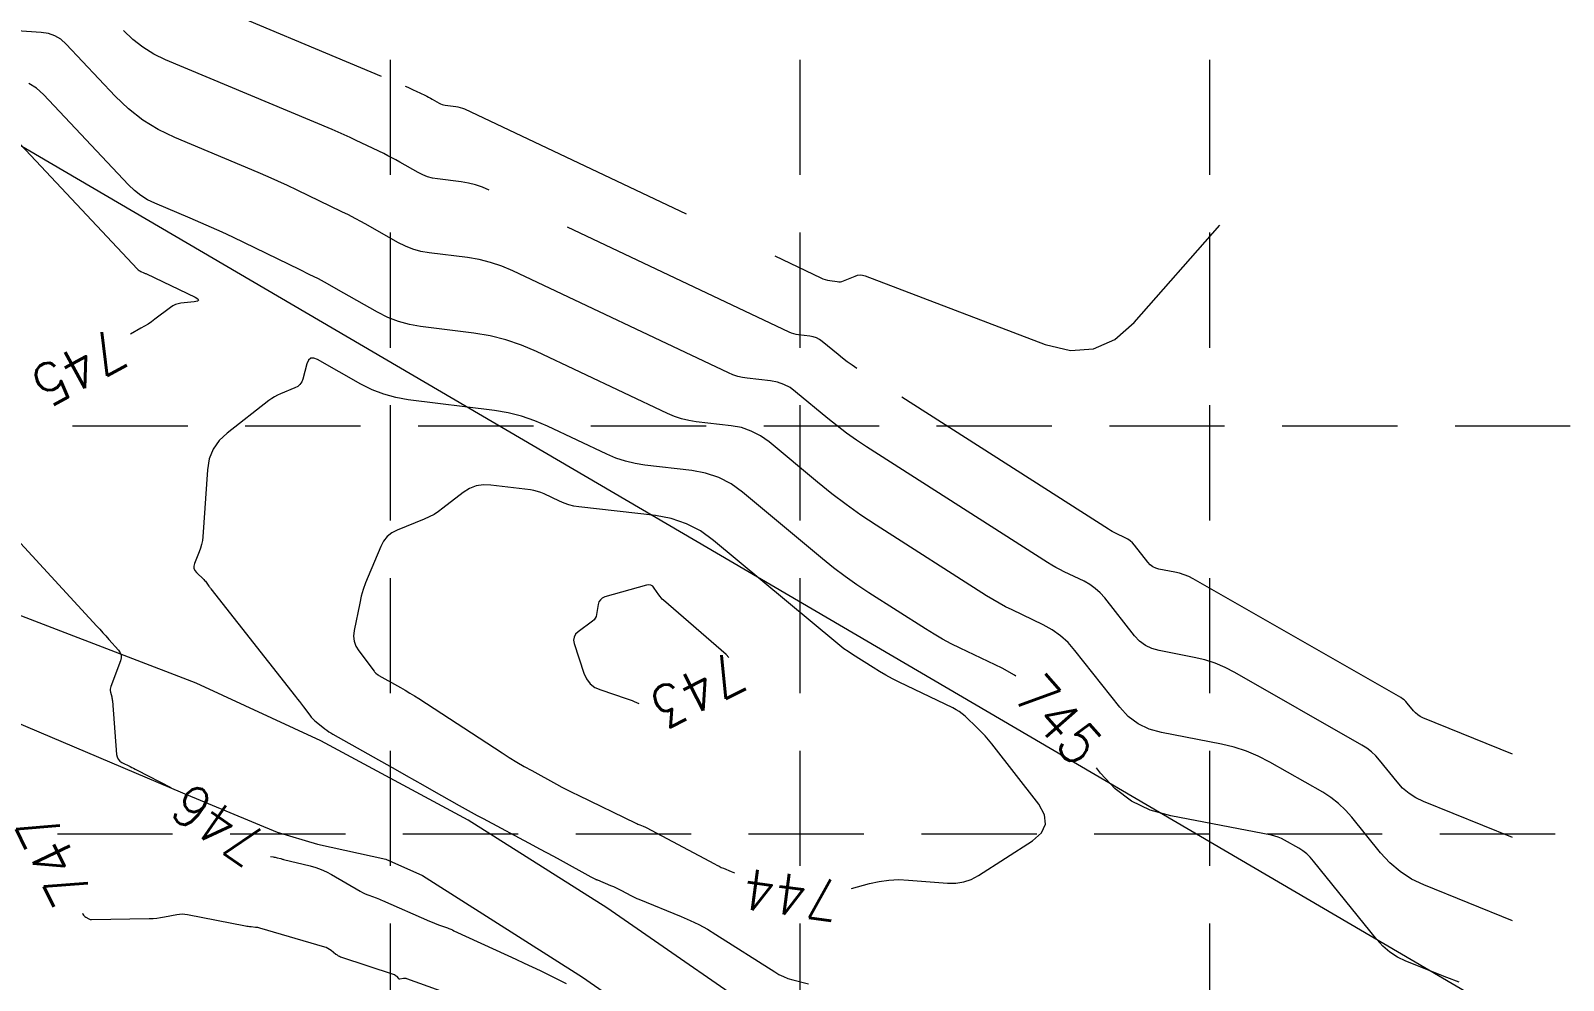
# Model space of a CAD drawing. Header units: feet. Extents: x 46644 to 49208, y 46045 to 47649.
# Drawn here: x 48370.7 to 48520.4, y 47432.6 to 47525.3 of the extents above; entities that cross this region are included whole.
import ezdxf
from ezdxf.enums import TextEntityAlignment as Align

# ---------------------------------------------------------------- set-up
doc = ezdxf.new("R2010")
doc.units = ezdxf.units.FT
doc.header["$MEASUREMENT"] = 0
doc.linetypes.add('DGN Style 3', pattern=[33.544038, 23.960027, -9.584011])
doc.linetypes.add('HIDDEN', pattern=[0.375, 0.25, -0.125])
for name, color, linetype, lineweight in [('EC', 35, 'Continuous', 0), ('Level 15', 1, 'Continuous', 0), ('Level 9', 1, 'Continuous', 0)]:
    doc.layers.add(name, color=color, linetype=linetype, lineweight=lineweight)
doc.layers.add('GRID', color=254, linetype='HIDDEN')
doc.styles.add('Style-STANDARD', font='STANDARD.shx')

msp = doc.modelspace()

# ---------------------------------------------------------------- linework, layer by layer
at = {"layer": 'EC', "color": 35, "linetype": 'DGN Style 3', "lineweight": 0}
for p, q in [((48382.83, 47530.15), (48407.25, 47519.9)), ((48371.73, 47525.15), (48369.36, 47525.31)), ((48372.42, 47525.05), (48371.73, 47525.15)), ((48380.68, 47524.45), (48379.77, 47525.32)), ((48373.06, 47524.82), (48372.42, 47525.05)), ((48373.65, 47524.47), (48373.06, 47524.82)), ((48374.17, 47524), (48373.65, 47524.47)), ((48378.95, 47518.91), (48374.17, 47524)), ((48381.66, 47523.69), (48380.68, 47524.45)), ((48382.72, 47523.03), (48381.66, 47523.69)), ((48383.86, 47522.48), (48382.72, 47523.03)), ((48400.13, 47515.65), (48383.86, 47522.48)), ((48371.25, 47519.7), (48370.5, 47520.16)), ((48371.94, 47519.09), (48371.25, 47519.7)), ((48407.25, 47519.9), (48407.52, 47519.78)), ((48407.52, 47519.78), (48407.79, 47519.66)), ((48407.79, 47519.66), (48408.05, 47519.54)), ((48408.05, 47519.54), (48408.32, 47519.42)), ((48408.32, 47519.42), (48409.18, 47519)), ((48380.25, 47510.24), (48371.94, 47519.09)), ((48380.25, 47517.67), (48378.95, 47518.91)), ((48381.64, 47516.58), (48380.25, 47517.67)), ((48409.18, 47519), (48409.37, 47518.91)), ((48409.37, 47518.91), (48409.55, 47518.82)), ((48409.55, 47518.82), (48409.73, 47518.72)), ((48409.73, 47518.72), (48409.91, 47518.62)), ((48409.91, 47518.62), (48410.57, 47518.24)), ((48410.57, 47518.24), (48410.71, 47518.17)), ((48410.71, 47518.17), (48410.86, 47518.11)), ((48410.86, 47518.11), (48411.02, 47518.07)), ((48411.02, 47518.07), (48411.18, 47518.04)), ((48411.18, 47518.04), (48412.21, 47517.91)), ((48412.21, 47517.91), (48412.42, 47517.88)), ((48412.42, 47517.88), (48412.64, 47517.82)), ((48412.64, 47517.82), (48412.85, 47517.75)), ((48412.85, 47517.75), (48413.05, 47517.67)), ((48413.05, 47517.67), (48447.85, 47501.18)), ((48383.15, 47515.65), (48381.64, 47516.58)), ((48369.22, 47514.7), (48381.13, 47502.02)), ((48384.76, 47514.87), (48383.15, 47515.65)), ((48392.92, 47511.45), (48384.76, 47514.87)), ((48400.72, 47515.4), (48400.13, 47515.65)), ((48401.31, 47515.14), (48400.72, 47515.4)), ((48401.89, 47514.87), (48401.31, 47515.14)), ((48402.47, 47514.6), (48401.89, 47514.87)), ((48405.17, 47513.3), (48402.47, 47514.6)), ((48405.57, 47513.1), (48405.17, 47513.3)), ((48405.96, 47512.9), (48405.57, 47513.1)), ((48406.35, 47512.69), (48405.96, 47512.9)), ((48406.74, 47512.47), (48406.35, 47512.69)), ((48408.54, 47511.45), (48406.74, 47512.47)), ((48380.83, 47509.69), (48380.25, 47510.24)), ((48393.88, 47511.04), (48392.92, 47511.45)), ((48394.83, 47510.62), (48393.88, 47511.04)), ((48395.77, 47510.18), (48394.83, 47510.62)), ((48396.71, 47509.74), (48395.77, 47510.18)), ((48408.98, 47511.23), (48408.54, 47511.45)), ((48409.44, 47511.05), (48408.98, 47511.23)), ((48409.92, 47510.91), (48409.44, 47511.05)), ((48410.41, 47510.83), (48409.92, 47510.91)), ((48412.73, 47510.54), (48410.41, 47510.83)), ((48413.44, 47510.42), (48412.73, 47510.54)), ((48414.12, 47510.25), (48413.44, 47510.42)), ((48414.8, 47510.02), (48414.12, 47510.25)), ((48381.44, 47509.21), (48380.83, 47509.69)), ((48382.11, 47508.8), (48381.44, 47509.21)), ((48382.82, 47508.45), (48382.11, 47508.8)), ((48401.09, 47507.62), (48396.71, 47509.74)), ((48415.45, 47509.74), (48414.8, 47510.02)), ((48444.77, 47495.85), (48415.45, 47509.74)), ((48386.26, 47507.01), (48382.82, 47508.45)), ((48401.74, 47507.31), (48401.09, 47507.62)), ((48402.38, 47506.98), (48401.74, 47507.31)), ((48387.31, 47506.56), (48386.26, 47507.01)), ((48388.35, 47506.1), (48387.31, 47506.56)), ((48389.39, 47505.63), (48388.35, 47506.1)), ((48403.01, 47506.64), (48402.38, 47506.98)), ((48403.64, 47506.29), (48403.01, 47506.64)), ((48406.56, 47504.63), (48403.64, 47506.29)), ((48478.44, 47496.81), (48486.82, 47506.31)), ((48390.42, 47505.14), (48389.39, 47505.63)), ((48397.01, 47501.95), (48390.42, 47505.14)), ((48407.28, 47504.27), (48406.56, 47504.63)), ((48408.02, 47503.98), (48407.28, 47504.27)), ((48408.79, 47503.76), (48408.02, 47503.98)), ((48409.59, 47503.62), (48408.79, 47503.76)), ((48413.36, 47503.15), (48409.59, 47503.62)), ((48414.5, 47502.96), (48413.36, 47503.15)), ((48415.61, 47502.68), (48414.5, 47502.96)), ((48381.13, 47502.02), (48381.2, 47501.95)), ((48381.2, 47501.95), (48381.28, 47501.89)), ((48381.28, 47501.89), (48381.36, 47501.84)), ((48381.36, 47501.84), (48381.45, 47501.8)), ((48381.45, 47501.8), (48381.76, 47501.67)), ((48381.76, 47501.67), (48381.82, 47501.64)), ((48381.82, 47501.64), (48381.89, 47501.61)), ((48381.89, 47501.61), (48381.95, 47501.58)), ((48381.95, 47501.58), (48382.01, 47501.55)), ((48382.01, 47501.55), (48386.75, 47499.27)), ((48397.9, 47501.51), (48397.01, 47501.95)), ((48398.79, 47501.06), (48397.9, 47501.51)), ((48416.7, 47502.31), (48415.61, 47502.68)), ((48417.77, 47501.86), (48416.7, 47502.31)), ((48438.82, 47491.88), (48417.77, 47501.86)), ((48450.06, 47500.87), (48451.2, 47501.34)), ((48451.2, 47501.34), (48451.44, 47501.42)), ((48451.44, 47501.42), (48451.68, 47501.45)), ((48451.68, 47501.45), (48451.93, 47501.43)), ((48451.93, 47501.43), (48452.17, 47501.36)), ((48452.17, 47501.36), (48469.77, 47494.66)), ((48399.67, 47500.59), (48398.79, 47501.06)), ((48400.54, 47500.1), (48399.67, 47500.59)), ((48404.57, 47497.81), (48400.54, 47500.1)), ((48447.85, 47501.18), (48448.06, 47501.09)), ((48448.06, 47501.09), (48448.27, 47501.01)), ((48448.27, 47501.01), (48448.49, 47500.95)), ((48448.49, 47500.95), (48448.72, 47500.91)), ((48448.72, 47500.91), (48449.45, 47500.8)), ((48449.45, 47500.8), (48449.61, 47500.78)), ((48449.61, 47500.78), (48449.76, 47500.79)), ((48449.76, 47500.79), (48449.91, 47500.82)), ((48449.91, 47500.82), (48450.06, 47500.87)), ((48384.35, 47498.29), (48382.83, 47497.13)), ((48384.58, 47498.44), (48384.35, 47498.29)), ((48384.83, 47498.56), (48384.58, 47498.44)), ((48385.09, 47498.64), (48384.83, 47498.56)), ((48385.36, 47498.69), (48385.09, 47498.64)), ((48386.67, 47498.83), (48385.36, 47498.69)), ((48386.98, 47498.89), (48386.67, 47498.83)), ((48386.75, 47499.27), (48387.02, 47499.11)), ((48387.09, 47498.98), (48386.98, 47498.89)), ((48387.02, 47499.11), (48387.09, 47498.98)), ((48382.5, 47496.89), (48382.16, 47496.66)), ((48382.83, 47497.13), (48382.5, 47496.89)), ((48405.57, 47497.31), (48404.57, 47497.81)), ((48406.6, 47496.91), (48405.57, 47497.31)), ((48407.67, 47496.61), (48406.6, 47496.91)), ((48476.55, 47495.14), (48478.44, 47496.81)), ((48381.46, 47496.24), (48380.43, 47495.68)), ((48381.81, 47496.45), (48381.46, 47496.24)), ((48382.16, 47496.66), (48381.81, 47496.45)), ((48408.77, 47496.42), (48407.67, 47496.61)), ((48413.98, 47495.76), (48408.77, 47496.42)), ((48415.56, 47495.5), (48413.98, 47495.76)), ((48417.1, 47495.11), (48415.56, 47495.5)), ((48444.98, 47495.76), (48444.77, 47495.85)), ((48445.21, 47495.69), (48444.98, 47495.76)), ((48445.44, 47495.63), (48445.21, 47495.69)), ((48445.67, 47495.59), (48445.44, 47495.63)), ((48446.78, 47495.47), (48445.67, 47495.59)), ((48447.11, 47495.4), (48446.78, 47495.47)), ((48447.42, 47495.3), (48447.11, 47495.4)), ((48447.72, 47495.15), (48447.42, 47495.3)), ((48418.61, 47494.61), (48417.1, 47495.11)), ((48420.08, 47493.98), (48418.61, 47494.61)), ((48432.88, 47487.92), (48420.08, 47493.98)), ((48447.99, 47494.95), (48447.72, 47495.15)), ((48449.53, 47493.67), (48447.99, 47494.95)), ((48469.77, 47494.66), (48472.22, 47494.07)), ((48472.22, 47494.07), (48474.48, 47494.23)), ((48474.48, 47494.23), (48476.55, 47495.14)), ((48397.66, 47492.76), (48397.27, 47491.29)), ((48397.82, 47493.12), (48397.66, 47492.76)), ((48398.04, 47493.31), (48397.82, 47493.12)), ((48398.34, 47493.34), (48398.04, 47493.31)), ((48398.71, 47493.2), (48398.34, 47493.34)), ((48402.93, 47490.8), (48398.71, 47493.2)), ((48449.97, 47493.31), (48449.53, 47493.67)), ((48450.43, 47492.96), (48449.97, 47493.31)), ((48450.9, 47492.63), (48450.43, 47492.96)), ((48451.38, 47492.31), (48450.9, 47492.63)), ((48475.95, 47476.61), (48451.38, 47492.31)), ((48396.99, 47490.76), (48396.77, 47490.56)), ((48397.16, 47491), (48396.99, 47490.76)), ((48397.27, 47491.29), (48397.16, 47491)), ((48404.03, 47490.24), (48402.93, 47490.8)), ((48439.27, 47491.69), (48438.82, 47491.88)), ((48439.73, 47491.54), (48439.27, 47491.69)), ((48440.2, 47491.43), (48439.73, 47491.54)), ((48440.67, 47491.36), (48440.2, 47491.43)), ((48442.94, 47491.1), (48440.67, 47491.36)), ((48443.61, 47490.97), (48442.94, 47491.1)), ((48444.24, 47490.75), (48443.61, 47490.97)), ((48444.84, 47490.45), (48444.24, 47490.75)), ((48394.23, 47489.38), (48393.96, 47489.19)), ((48394.5, 47489.55), (48394.23, 47489.38)), ((48394.79, 47489.7), (48394.5, 47489.55)), ((48395.09, 47489.84), (48394.79, 47489.7)), ((48396.5, 47490.42), (48395.09, 47489.84)), ((48396.77, 47490.56), (48396.5, 47490.42)), ((48405.17, 47489.8), (48404.03, 47490.24)), ((48406.34, 47489.47), (48405.17, 47489.8)), ((48407.55, 47489.26), (48406.34, 47489.47)), ((48415.97, 47488.2), (48407.55, 47489.26)), ((48445.39, 47490.05), (48444.84, 47490.45)), ((48448.53, 47487.43), (48445.39, 47490.05)), ((48393.96, 47489.19), (48389.87, 47486.01)), ((48417.31, 47487.98), (48415.97, 47488.2)), ((48418.63, 47487.65), (48417.31, 47487.98)), ((48433.56, 47487.63), (48432.88, 47487.92)), ((48419.91, 47487.22), (48418.63, 47487.65)), ((48421.16, 47486.68), (48419.91, 47487.22)), ((48426.94, 47483.95), (48421.16, 47486.68)), ((48434.25, 47487.4), (48433.56, 47487.63)), ((48434.95, 47487.23), (48434.25, 47487.4)), ((48435.68, 47487.12), (48434.95, 47487.23)), ((48439.09, 47486.73), (48435.68, 47487.12)), ((48440.11, 47486.54), (48439.09, 47486.73)), ((48441.06, 47486.21), (48440.11, 47486.54)), ((48449.44, 47486.7), (48448.53, 47487.43)), ((48450.37, 47485.99), (48449.44, 47486.7)), ((48389.1, 47485.27), (48388.52, 47484.43)), ((48389.87, 47486.01), (48389.1, 47485.27)), ((48441.96, 47485.74), (48441.06, 47486.21)), ((48442.8, 47485.14), (48441.96, 47485.74)), ((48447.53, 47481.2), (48442.8, 47485.14)), ((48451.33, 47485.31), (48450.37, 47485.99)), ((48452.31, 47484.67), (48451.33, 47485.31)), ((48388.14, 47483.48), (48387.96, 47482.43)), ((48388.52, 47484.43), (48388.14, 47483.48)), ((48427.84, 47483.56), (48426.94, 47483.95)), ((48428.76, 47483.26), (48427.84, 47483.56)), ((48429.71, 47483.03), (48428.76, 47483.26)), ((48469.99, 47473.36), (48452.31, 47484.67)), ((48387.96, 47482.43), (48387.5, 47475.87)), ((48430.68, 47482.88), (48429.71, 47483.03)), ((48435.24, 47482.36), (48430.68, 47482.88)), ((48436.6, 47482.1), (48435.24, 47482.36)), ((48437.88, 47481.66), (48436.6, 47482.1)), ((48413.54, 47480.58), (48412.92, 47480.19)), ((48414.2, 47480.84), (48413.54, 47480.58)), ((48414.9, 47480.96), (48414.2, 47480.84)), ((48415.64, 47480.93), (48414.9, 47480.96)), ((48419.5, 47480.45), (48415.64, 47480.93)), ((48419.84, 47480.39), (48419.5, 47480.45)), ((48420.18, 47480.3), (48419.84, 47480.39)), ((48420.51, 47480.19), (48420.18, 47480.3)), ((48439.08, 47481.04), (48437.88, 47481.66)), ((48440.2, 47480.23), (48439.08, 47481.04)), ((48448.91, 47480.09), (48447.53, 47481.2)), ((48412.92, 47480.19), (48410.95, 47478.66)), ((48420.83, 47480.06), (48420.51, 47480.19)), ((48422.32, 47479.35), (48420.83, 47480.06)), ((48422.78, 47479.16), (48422.32, 47479.35)), ((48423.25, 47479), (48422.78, 47479.16)), ((48423.73, 47478.88), (48423.25, 47479)), ((48424.23, 47478.81), (48423.73, 47478.88)), ((48431.7, 47477.95), (48424.23, 47478.81)), ((48448.01, 47473.73), (48440.2, 47480.23)), ((48450.32, 47479.02), (48448.91, 47480.09)), ((48451.76, 47478), (48450.32, 47479.02)), ((48366.92, 47478.22), (48377.15, 47467.16)), ((48409.12, 47477.6), (48406.49, 47476.53)), ((48409.61, 47477.82), (48409.12, 47477.6)), ((48410.08, 47478.07), (48409.61, 47477.82)), ((48410.52, 47478.35), (48410.08, 47478.07)), ((48410.95, 47478.66), (48410.52, 47478.35)), ((48433.25, 47477.66), (48431.7, 47477.95)), ((48434.72, 47477.16), (48433.25, 47477.66)), ((48453.24, 47477.02), (48451.76, 47478)), ((48387.5, 47475.87), (48387.46, 47475.5)), ((48405.52, 47475.9), (48405.16, 47475.46)), ((48405.97, 47476.25), (48405.52, 47475.9)), ((48406.49, 47476.53), (48405.97, 47476.25)), ((48436.09, 47476.45), (48434.72, 47477.16)), ((48437.37, 47475.52), (48436.09, 47476.45)), ((48464.04, 47470.12), (48453.24, 47477.02)), ((48476.13, 47476.5), (48475.95, 47476.61)), ((48476.31, 47476.39), (48476.13, 47476.5)), ((48476.5, 47476.3), (48476.31, 47476.39)), ((48476.68, 47476.2), (48476.5, 47476.3)), ((48477.56, 47475.78), (48476.68, 47476.2)), ((48477.82, 47475.64), (48477.56, 47475.78)), ((48387.16, 47474.41), (48386.7, 47473.26)), ((48387.29, 47474.77), (48387.16, 47474.41)), ((48387.39, 47475.13), (48387.29, 47474.77)), ((48387.46, 47475.5), (48387.39, 47475.13)), ((48404.88, 47474.94), (48403.64, 47472)), ((48405.16, 47475.46), (48404.88, 47474.94)), ((48449.31, 47465.58), (48437.37, 47475.52)), ((48478.06, 47475.47), (48477.82, 47475.64)), ((48478.27, 47475.28), (48478.06, 47475.47)), ((48478.47, 47475.05), (48478.27, 47475.28)), ((48479.78, 47473.39), (48478.47, 47475.05)), ((48386.7, 47473.26), (48386.64, 47473.02)), ((48386.64, 47473.02), (48386.64, 47472.8)), ((48386.64, 47472.8), (48386.73, 47472.59)), ((48449.1, 47472.85), (48448.01, 47473.73)), ((48450.22, 47472), (48449.1, 47472.85)), ((48470.39, 47473.12), (48469.99, 47473.36)), ((48470.79, 47472.89), (48470.39, 47473.12)), ((48471.2, 47472.67), (48470.79, 47472.89)), ((48480, 47473.15), (48479.78, 47473.39)), ((48480.26, 47472.96), (48480, 47473.15)), ((48480.55, 47472.82), (48480.26, 47472.96)), ((48480.86, 47472.73), (48480.55, 47472.82)), ((48386.73, 47472.59), (48386.88, 47472.4)), ((48386.88, 47472.4), (48387.6, 47471.7)), ((48387.6, 47471.7), (48387.68, 47471.62)), ((48387.68, 47471.62), (48387.75, 47471.54)), ((48387.75, 47471.54), (48387.83, 47471.45)), ((48387.83, 47471.45), (48387.89, 47471.36)), ((48387.89, 47471.36), (48388.1, 47471.05)), ((48403.38, 47471.37), (48403.17, 47470.72)), ((48403.64, 47472), (48403.38, 47471.37)), ((48451.37, 47471.19), (48450.22, 47472)), ((48471.61, 47472.47), (48471.2, 47472.67)), ((48473.56, 47471.53), (48471.61, 47472.47)), ((48474.13, 47471.21), (48473.56, 47471.53)), ((48482.41, 47472.43), (48480.86, 47472.73)), ((48482.88, 47472.32), (48482.41, 47472.43)), ((48483.34, 47472.17), (48482.88, 47472.32)), ((48483.78, 47471.99), (48483.34, 47472.17)), ((48484.2, 47471.76), (48483.78, 47471.99)), ((48504.48, 47460.17), (48484.2, 47471.76)), ((48388.1, 47471.05), (48388.15, 47470.99)), ((48388.15, 47470.99), (48388.2, 47470.92)), ((48388.2, 47470.92), (48388.24, 47470.86)), ((48388.24, 47470.86), (48388.29, 47470.8)), ((48388.29, 47470.8), (48396.54, 47460.28)), ((48402.98, 47470.07), (48402.83, 47469.4)), ((48403.17, 47470.72), (48402.98, 47470.07)), ((48426.51, 47469.89), (48426.32, 47469.73)), ((48426.77, 47470), (48426.51, 47469.89)), ((48430.82, 47471.15), (48426.77, 47470)), ((48431.05, 47471.18), (48430.82, 47471.15)), ((48431.25, 47471.15), (48431.05, 47471.18)), ((48431.43, 47471.05), (48431.25, 47471.15)), ((48431.58, 47470.87), (48431.43, 47471.05)), ((48432.04, 47470.2), (48431.58, 47470.87)), ((48432.15, 47470.06), (48432.04, 47470.2)), ((48432.26, 47469.93), (48432.15, 47470.06)), ((48432.37, 47469.8), (48432.26, 47469.93)), ((48432.5, 47469.69), (48432.37, 47469.8)), ((48452.54, 47470.41), (48451.37, 47471.19)), ((48458.08, 47466.88), (48452.54, 47470.41)), ((48464.64, 47469.74), (48464.04, 47470.12)), ((48474.65, 47470.84), (48474.13, 47471.21)), ((48475.13, 47470.41), (48474.65, 47470.84)), ((48475.57, 47469.92), (48475.13, 47470.41)), ((48478.47, 47466.22), (48475.57, 47469.92)), ((48402.83, 47469.4), (48402.28, 47466.72)), ((48425.95, 47468.3), (48425.9, 47468.1)), ((48426.1, 47469.25), (48425.95, 47468.3)), ((48426.18, 47469.52), (48426.1, 47469.25)), ((48426.32, 47469.73), (48426.18, 47469.52)), ((48438.6, 47464.37), (48432.5, 47469.69)), ((48465.26, 47469.39), (48464.64, 47469.74)), ((48465.89, 47469.05), (48465.26, 47469.39)), ((48466.54, 47468.73), (48465.89, 47469.05)), ((48469.55, 47467.28), (48466.54, 47468.73)), ((48377.15, 47467.16), (48377.44, 47466.84)), ((48377.44, 47466.84), (48377.74, 47466.51)), ((48425.56, 47467.64), (48424.14, 47466.6)), ((48425.71, 47467.78), (48425.56, 47467.64)), ((48425.82, 47467.93), (48425.71, 47467.78)), ((48425.9, 47468.1), (48425.82, 47467.93)), ((48458.9, 47466.37), (48458.08, 47466.88)), ((48470.44, 47466.79), (48469.55, 47467.28)), ((48471.25, 47466.21), (48470.44, 47466.79)), ((48377.74, 47466.51), (48378.03, 47466.19)), ((48378.03, 47466.19), (48378.32, 47465.86)), ((48378.32, 47465.86), (48379.27, 47464.79)), ((48402.28, 47466.72), (48402.22, 47466.18)), ((48402.22, 47466.18), (48402.28, 47465.67)), ((48402.28, 47465.67), (48402.45, 47465.18)), ((48423.75, 47466.09), (48423.71, 47465.79)), ((48423.71, 47465.79), (48423.77, 47465.45)), ((48423.89, 47466.37), (48423.75, 47466.09)), ((48423.77, 47465.45), (48424.72, 47462.56)), ((48424.14, 47466.6), (48423.89, 47466.37)), ((48449.71, 47465.26), (48449.31, 47465.58)), ((48459.74, 47465.88), (48458.9, 47466.37)), ((48460.59, 47465.42), (48459.74, 47465.88)), ((48461.46, 47464.99), (48460.59, 47465.42)), ((48471.99, 47465.54), (48471.25, 47466.21)), ((48472.66, 47464.78), (48471.99, 47465.54)), ((48478.97, 47465.69), (48478.47, 47466.22)), ((48479.54, 47465.27), (48478.97, 47465.69)), ((48379.27, 47464.79), (48379.43, 47464.56)), ((48379.43, 47464.56), (48379.52, 47464.31)), ((48379.53, 47464.04), (48379.46, 47463.76)), ((48379.52, 47464.31), (48379.53, 47464.04)), ((48402.45, 47465.18), (48402.73, 47464.73)), ((48402.73, 47464.73), (48404.22, 47462.74)), ((48438.85, 47464.09), (48438.6, 47464.37)), ((48450.11, 47464.95), (48449.71, 47465.26)), ((48450.53, 47464.66), (48450.11, 47464.95)), ((48450.95, 47464.38), (48450.53, 47464.66)), ((48452.95, 47463.1), (48450.95, 47464.38)), ((48465.55, 47463.03), (48461.46, 47464.99)), ((48477.03, 47459.24), (48472.66, 47464.78)), ((48480.17, 47464.96), (48479.54, 47465.27)), ((48480.88, 47464.76), (48480.17, 47464.96)), ((48484.31, 47464.1), (48480.88, 47464.76)), ((48485.35, 47463.85), (48484.31, 47464.1)), ((48486.36, 47463.53), (48485.35, 47463.85)), ((48379.46, 47463.76), (48378.52, 47461.26)), ((48404.22, 47462.74), (48404.26, 47462.69)), ((48404.26, 47462.69), (48404.31, 47462.65)), ((48404.31, 47462.65), (48404.35, 47462.6)), ((48404.35, 47462.6), (48404.4, 47462.56)), ((48404.4, 47462.56), (48404.56, 47462.43)), ((48404.56, 47462.43), (48404.59, 47462.41)), ((48404.59, 47462.41), (48404.63, 47462.38)), ((48404.63, 47462.38), (48404.67, 47462.36)), ((48404.67, 47462.36), (48404.7, 47462.34)), ((48404.7, 47462.34), (48406.82, 47461.15)), ((48424.72, 47462.56), (48424.97, 47462)), ((48453.57, 47462.71), (48452.95, 47463.1)), ((48454.2, 47462.35), (48453.57, 47462.71)), ((48454.84, 47462.01), (48454.2, 47462.35)), ((48466.75, 47462.37), (48465.55, 47463.03)), ((48466.88, 47462.27), (48466.75, 47462.37)), ((48487.33, 47463.12), (48486.36, 47463.53)), ((48488.28, 47462.63), (48487.33, 47463.12)), ((48500.67, 47455.54), (48488.28, 47462.63)), ((48378.48, 47461.13), (48378.46, 47460.99)), ((48378.46, 47460.99), (48378.47, 47460.85)), ((48378.47, 47460.85), (48378.49, 47460.71)), ((48378.52, 47461.26), (48378.48, 47461.13)), ((48406.82, 47461.15), (48407.27, 47460.89)), ((48407.27, 47460.89), (48407.72, 47460.62)), ((48424.97, 47462), (48425.33, 47461.53)), ((48425.33, 47461.53), (48425.79, 47461.17)), ((48425.79, 47461.17), (48426.36, 47460.92)), ((48426.36, 47460.92), (48428.85, 47460.08)), ((48455.49, 47461.68), (48454.84, 47462.01)), ((48460.75, 47459.16), (48455.49, 47461.68)), ((48378.49, 47460.71), (48378.61, 47460.24)), ((48378.61, 47460.24), (48378.63, 47460.14)), ((48378.63, 47460.14), (48378.65, 47460.04)), ((48378.65, 47460.04), (48378.66, 47459.94)), ((48378.66, 47459.94), (48378.67, 47459.84)), ((48378.67, 47459.84), (48379.09, 47454.62)), ((48396.54, 47460.28), (48396.74, 47460.03)), ((48396.74, 47460.03), (48396.93, 47459.78)), ((48396.93, 47459.78), (48397.13, 47459.53)), ((48397.13, 47459.53), (48397.32, 47459.27)), ((48407.72, 47460.62), (48408.16, 47460.35)), ((48408.16, 47460.35), (48408.6, 47460.07)), ((48408.6, 47460.07), (48416.72, 47454.78)), ((48428.85, 47460.08), (48429.04, 47460.02)), ((48429.04, 47460.02), (48429.23, 47459.95)), ((48429.23, 47459.95), (48429.42, 47459.88)), ((48429.42, 47459.88), (48429.61, 47459.8)), ((48429.61, 47459.8), (48430.07, 47459.61)), ((48504.66, 47460.06), (48504.48, 47460.17)), ((48504.82, 47459.94), (48504.66, 47460.06)), ((48504.97, 47459.8), (48504.82, 47459.94)), ((48505.11, 47459.64), (48504.97, 47459.8)), ((48505.72, 47458.88), (48505.11, 47459.64)), ((48397.32, 47459.27), (48397.95, 47458.44)), ((48397.95, 47458.44), (48398.09, 47458.27)), ((48398.09, 47458.27), (48398.24, 47458.1)), ((48398.24, 47458.1), (48398.4, 47457.95)), ((48398.4, 47457.95), (48398.56, 47457.8)), ((48398.56, 47457.8), (48399.42, 47457.12)), ((48461.07, 47458.99), (48460.75, 47459.16)), ((48461.37, 47458.8), (48461.07, 47458.99)), ((48461.66, 47458.58), (48461.37, 47458.8)), ((48461.93, 47458.35), (48461.66, 47458.58)), ((48463.16, 47457.18), (48461.93, 47458.35)), ((48477.87, 47458.33), (48477.03, 47459.24)), ((48478.84, 47457.61), (48477.87, 47458.33)), ((48505.92, 47458.67), (48505.72, 47458.88)), ((48506.14, 47458.48), (48505.92, 47458.67)), ((48506.38, 47458.32), (48506.14, 47458.48)), ((48506.64, 47458.2), (48506.38, 47458.32)), ((48515.38, 47454.66), (48506.64, 47458.2)), ((48399.42, 47457.12), (48399.61, 47456.98)), ((48399.61, 47456.98), (48399.8, 47456.84)), ((48399.8, 47456.84), (48400, 47456.72)), ((48400, 47456.72), (48400.2, 47456.6)), ((48400.2, 47456.6), (48406.52, 47453.04)), ((48463.52, 47456.82), (48463.16, 47457.18)), ((48463.88, 47456.45), (48463.52, 47456.82)), ((48464.22, 47456.06), (48463.88, 47456.45)), ((48479.92, 47457.09), (48478.84, 47457.61)), ((48481.11, 47456.75), (48479.92, 47457.09)), ((48486.97, 47455.62), (48481.11, 47456.75)), ((48464.54, 47455.65), (48464.22, 47456.06)), ((48469.12, 47449.75), (48464.54, 47455.65)), ((48488.2, 47455.33), (48486.97, 47455.62)), ((48489.4, 47454.94), (48488.2, 47455.33)), ((48490.56, 47454.46), (48489.4, 47454.94)), ((48501.16, 47455.24), (48500.67, 47455.54)), ((48501.61, 47454.89), (48501.16, 47455.24)), ((48502.03, 47454.49), (48501.61, 47454.89)), ((48379.09, 47454.62), (48379.13, 47454.37)), ((48379.13, 47454.37), (48379.24, 47454.15)), ((48379.24, 47454.15), (48379.4, 47453.97)), ((48379.4, 47453.97), (48379.61, 47453.83)), ((48379.61, 47453.83), (48380.4, 47453.44)), ((48380.4, 47453.44), (48380.57, 47453.35)), ((48380.57, 47453.35), (48380.74, 47453.27)), ((48416.72, 47454.78), (48417.43, 47454.32)), ((48417.43, 47454.32), (48418.15, 47453.88)), ((48418.15, 47453.88), (48418.88, 47453.45)), ((48418.88, 47453.45), (48419.62, 47453.04)), ((48491.69, 47453.87), (48490.56, 47454.46)), ((48496.86, 47450.92), (48491.69, 47453.87)), ((48502.41, 47454.06), (48502.03, 47454.49)), ((48504.11, 47451.95), (48502.41, 47454.06)), ((48380.74, 47453.27), (48380.91, 47453.18)), ((48380.91, 47453.18), (48381.08, 47453.09)), ((48381.08, 47453.09), (48384.38, 47451.38)), ((48406.52, 47453.04), (48407.35, 47452.57)), ((48407.35, 47452.57), (48408.18, 47452.1)), ((48408.18, 47452.1), (48409, 47451.64)), ((48419.62, 47453.04), (48422.04, 47451.71)), ((48475.16, 47452.79), (48474.76, 47453.3)), ((48476.58, 47451.27), (48475.16, 47452.79)), ((48504.66, 47451.34), (48504.11, 47451.95)), ((48409, 47451.64), (48409.83, 47451.17)), ((48409.83, 47451.17), (48412.54, 47449.63)), ((48422.04, 47451.71), (48422.56, 47451.43)), ((48422.56, 47451.43), (48423.08, 47451.15)), ((48423.08, 47451.15), (48423.61, 47450.89)), ((48423.61, 47450.89), (48424.14, 47450.63)), ((48424.14, 47450.63), (48429.77, 47447.92)), ((48478.2, 47450.06), (48476.58, 47451.27)), ((48497.66, 47450.41), (48496.86, 47450.92)), ((48498.4, 47449.83), (48497.66, 47450.41)), ((48505.28, 47450.82), (48504.66, 47451.34)), ((48505.96, 47450.38), (48505.28, 47450.82)), ((48506.69, 47450.03), (48505.96, 47450.38)), ((48412.54, 47449.63), (48413.12, 47449.31)), ((48413.12, 47449.31), (48413.7, 47448.98)), ((48413.7, 47448.98), (48414.29, 47448.66)), ((48469.7, 47448.73), (48469.12, 47449.75)), ((48480.01, 47449.18), (48478.2, 47450.06)), ((48482.02, 47448.61), (48480.01, 47449.18)), ((48499.09, 47449.19), (48498.4, 47449.83)), ((48499.71, 47448.48), (48499.09, 47449.19)), ((48515.38, 47446.51), (48506.69, 47450.03)), ((48414.29, 47448.66), (48414.88, 47448.35)), ((48414.88, 47448.35), (48419.72, 47445.77)), ((48429.77, 47447.92), (48429.87, 47447.87)), ((48429.87, 47447.87), (48429.97, 47447.82)), ((48429.97, 47447.82), (48430.08, 47447.78)), ((48430.08, 47447.78), (48430.18, 47447.74)), ((48430.18, 47447.74), (48430.51, 47447.6)), ((48430.51, 47447.6), (48430.58, 47447.57)), ((48430.58, 47447.57), (48430.65, 47447.54)), ((48430.65, 47447.54), (48430.72, 47447.5)), ((48430.72, 47447.5), (48430.79, 47447.47)), ((48430.79, 47447.47), (48437.47, 47443.92)), ((48469.39, 47446.95), (48469.79, 47447.8)), ((48469.79, 47447.8), (48469.7, 47448.73)), ((48491.86, 47446.72), (48482.02, 47448.61)), ((48502.51, 47445.01), (48499.71, 47448.48)), ((48463.25, 47442.8), (48468.51, 47446.18)), ((48468.51, 47446.18), (48469.39, 47446.95)), ((48492.19, 47446.64), (48491.86, 47446.72)), ((48492.51, 47446.53), (48492.19, 47446.64)), ((48492.82, 47446.4), (48492.51, 47446.53)), ((48493.12, 47446.25), (48492.82, 47446.4)), ((48494.51, 47445.46), (48493.12, 47446.25)), ((48394.1, 47444.65), (48394.37, 47444.62)), ((48394.37, 47444.62), (48394.47, 47444.6)), ((48394.47, 47444.6), (48394.58, 47444.58)), ((48394.58, 47444.58), (48394.68, 47444.56)), ((48394.68, 47444.56), (48394.78, 47444.53)), ((48394.78, 47444.53), (48395.11, 47444.44)), ((48395.11, 47444.44), (48395.18, 47444.42)), ((48395.18, 47444.42), (48395.25, 47444.4)), ((48395.25, 47444.4), (48395.32, 47444.38)), ((48395.32, 47444.38), (48395.39, 47444.36)), ((48395.39, 47444.36), (48397.98, 47443.74)), ((48419.72, 47445.77), (48420.39, 47445.41)), ((48420.39, 47445.41), (48421.06, 47445.04)), ((48421.06, 47445.04), (48421.73, 47444.68)), ((48421.73, 47444.68), (48422.4, 47444.31)), ((48494.92, 47445.2), (48494.51, 47445.46)), ((48495.29, 47444.9), (48494.92, 47445.2)), ((48495.64, 47444.57), (48495.29, 47444.9)), ((48495.97, 47444.21), (48495.64, 47444.57)), ((48503.41, 47444.02), (48502.51, 47445.01)), ((48397.98, 47443.74), (48398.53, 47443.58)), ((48398.53, 47443.58), (48399.06, 47443.39)), ((48399.06, 47443.39), (48399.58, 47443.16)), ((48399.58, 47443.16), (48400.08, 47442.89)), ((48400.08, 47442.89), (48402.88, 47441.25)), ((48422.4, 47444.31), (48425.39, 47442.67)), ((48437.47, 47443.92), (48437.68, 47443.8)), ((48437.68, 47443.8), (48437.91, 47443.7)), ((48437.91, 47443.7), (48438.13, 47443.59)), ((48438.13, 47443.59), (48438.36, 47443.5)), ((48438.36, 47443.5), (48439.11, 47443.19)), ((48439.11, 47443.19), (48439.27, 47443.12)), ((48439.27, 47443.12), (48439.42, 47443.05)), ((48439.42, 47443.05), (48439.42, 47443.05)), ((48502.13, 47436.56), (48495.97, 47444.21)), ((48504.42, 47443.17), (48503.41, 47444.02)), ((48505.53, 47442.45), (48504.42, 47443.17)), ((48425.39, 47442.67), (48425.46, 47442.63)), ((48425.46, 47442.63), (48425.52, 47442.6)), ((48425.52, 47442.6), (48425.58, 47442.57)), ((48425.58, 47442.57), (48425.64, 47442.54)), ((48425.64, 47442.54), (48425.85, 47442.44)), ((48425.85, 47442.44), (48425.89, 47442.42)), ((48425.89, 47442.42), (48425.94, 47442.4)), ((48425.94, 47442.4), (48425.98, 47442.38)), ((48425.98, 47442.38), (48426.03, 47442.36)), ((48426.03, 47442.36), (48427.32, 47441.83)), ((48427.32, 47441.83), (48427.59, 47441.72)), ((48427.59, 47441.72), (48427.86, 47441.59)), ((48427.86, 47441.59), (48428.13, 47441.46)), ((48428.13, 47441.46), (48428.39, 47441.33)), ((48450.83, 47441.52), (48452.61, 47442)), ((48452.61, 47442), (48453.55, 47442.21)), ((48453.55, 47442.21), (48454.5, 47442.34)), ((48454.5, 47442.34), (48455.46, 47442.39)), ((48455.46, 47442.39), (48456.42, 47442.35)), ((48456.42, 47442.35), (48460.23, 47442.04)), ((48460.23, 47442.04), (48461.03, 47442.04)), ((48461.03, 47442.04), (48461.8, 47442.17)), ((48461.8, 47442.17), (48462.54, 47442.42)), ((48462.54, 47442.42), (48463.25, 47442.8)), ((48506.74, 47441.87), (48505.53, 47442.45)), ((48515.38, 47438.37), (48506.74, 47441.87)), ((48402.88, 47441.25), (48403.09, 47441.14)), ((48403.09, 47441.14), (48403.29, 47441.04)), ((48403.29, 47441.04), (48403.51, 47440.94)), ((48403.51, 47440.94), (48403.72, 47440.86)), ((48403.72, 47440.86), (48404.44, 47440.6)), ((48404.44, 47440.6), (48404.59, 47440.55)), ((48404.59, 47440.55), (48404.75, 47440.49)), ((48404.75, 47440.49), (48404.9, 47440.43)), ((48404.9, 47440.43), (48405.05, 47440.36)), ((48405.05, 47440.36), (48409.65, 47438.33)), ((48428.39, 47441.33), (48429.29, 47440.85)), ((48429.29, 47440.85), (48429.49, 47440.75)), ((48429.49, 47440.75), (48429.68, 47440.65)), ((48429.68, 47440.65), (48429.88, 47440.56)), ((48429.88, 47440.56), (48430.08, 47440.48)), ((48430.08, 47440.48), (48434.22, 47438.79)), ((48375.74, 47439.11), (48375.8, 47439.01)), ((48375.8, 47439.01), (48375.85, 47438.92)), ((48375.85, 47438.92), (48375.91, 47438.85)), ((48375.91, 47438.85), (48375.99, 47438.78)), ((48375.99, 47438.78), (48376.07, 47438.73)), ((48376.07, 47438.73), (48376.37, 47438.56)), ((48376.37, 47438.56), (48376.43, 47438.53)), ((48376.43, 47438.53), (48376.5, 47438.51)), ((48376.5, 47438.51), (48376.57, 47438.5)), ((48376.57, 47438.5), (48376.64, 47438.5)), ((48376.64, 47438.5), (48382.26, 47438.59)), ((48382.26, 47438.59), (48382.64, 47438.61)), ((48382.64, 47438.61), (48383.01, 47438.64)), ((48383.01, 47438.64), (48383.38, 47438.68)), ((48383.38, 47438.68), (48383.75, 47438.75)), ((48383.75, 47438.75), (48384.96, 47438.99)), ((48384.96, 47438.99), (48385.22, 47439.02)), ((48385.22, 47439.02), (48385.48, 47439.04)), ((48385.48, 47439.04), (48385.74, 47439.02)), ((48385.74, 47439.02), (48386, 47438.99)), ((48386, 47438.99), (48391.67, 47437.88)), ((48434.22, 47438.79), (48435.09, 47438.41)), ((48435.09, 47438.41), (48435.95, 47438)), ((48391.67, 47437.88), (48391.8, 47437.85)), ((48391.8, 47437.85), (48391.94, 47437.83)), ((48391.94, 47437.83), (48392.07, 47437.82)), ((48392.07, 47437.82), (48392.21, 47437.8)), ((48392.21, 47437.8), (48392.66, 47437.76)), ((48392.66, 47437.76), (48392.75, 47437.75)), ((48392.75, 47437.75), (48392.85, 47437.74)), ((48392.85, 47437.74), (48392.94, 47437.72)), ((48392.94, 47437.72), (48393.03, 47437.69)), ((48393.03, 47437.69), (48399.38, 47435.84)), ((48409.65, 47438.33), (48409.89, 47438.23)), ((48409.89, 47438.23), (48410.12, 47438.14)), ((48410.12, 47438.14), (48410.36, 47438.04)), ((48410.36, 47438.04), (48410.6, 47437.96)), ((48410.6, 47437.96), (48411.38, 47437.67)), ((48411.38, 47437.67), (48411.54, 47437.61)), ((48411.54, 47437.61), (48411.71, 47437.55)), ((48411.71, 47437.55), (48411.87, 47437.48)), ((48411.87, 47437.48), (48412.03, 47437.4)), ((48412.03, 47437.4), (48417.3, 47434.98)), ((48435.95, 47438), (48436.79, 47437.54)), ((48436.79, 47437.54), (48437.6, 47437.04)), ((48437.6, 47437.04), (48443.35, 47433.37)), ((48399.38, 47435.84), (48399.55, 47435.78)), ((48399.55, 47435.78), (48399.72, 47435.7)), ((48399.72, 47435.7), (48399.88, 47435.61)), ((48399.88, 47435.61), (48400.03, 47435.5)), ((48400.03, 47435.5), (48400.5, 47435.11)), ((48502.74, 47435.89), (48502.13, 47436.56)), ((48503.42, 47435.31), (48502.74, 47435.89)), ((48400.5, 47435.11), (48400.61, 47435.03)), ((48400.61, 47435.03), (48400.72, 47434.96)), ((48400.72, 47434.96), (48400.84, 47434.91)), ((48400.84, 47434.91), (48400.96, 47434.86)), ((48400.96, 47434.86), (48406.18, 47433.12)), ((48417.3, 47434.98), (48418.08, 47434.61)), ((48418.08, 47434.61), (48418.87, 47434.24)), ((48418.87, 47434.24), (48419.65, 47433.87)), ((48419.65, 47433.87), (48420.43, 47433.5)), ((48504.17, 47434.83), (48503.42, 47435.31)), ((48504.98, 47434.44), (48504.17, 47434.83)), ((48508.96, 47432.82), (48504.98, 47434.44)), ((48406.18, 47433.12), (48406.21, 47433.11)), ((48406.21, 47433.11), (48406.24, 47433.09)), ((48406.24, 47433.09), (48406.26, 47433.08)), ((48406.26, 47433.08), (48406.29, 47433.06)), ((48406.29, 47433.06), (48406.38, 47432.99)), ((48406.38, 47432.99), (48406.4, 47432.98)), ((48406.4, 47432.98), (48406.41, 47432.96)), ((48406.41, 47432.96), (48406.43, 47432.95)), ((48406.43, 47432.95), (48406.45, 47432.93)), ((48406.45, 47432.93), (48406.58, 47432.76)), ((48406.58, 47432.76), (48406.62, 47432.72)), ((48406.62, 47432.72), (48406.65, 47432.7)), ((48406.65, 47432.7), (48406.69, 47432.7)), ((48406.69, 47432.7), (48406.74, 47432.7)), ((48406.74, 47432.7), (48407.09, 47432.76)), ((48407.09, 47432.76), (48407.17, 47432.77)), ((48407.17, 47432.77), (48407.25, 47432.77)), ((48407.25, 47432.77), (48407.32, 47432.76)), ((48407.32, 47432.76), (48407.39, 47432.74)), ((48407.39, 47432.74), (48414.92, 47430.02)), ((48420.43, 47433.5), (48422.98, 47432.26)), ((48443.35, 47433.37), (48443.76, 47433.13)), ((48443.76, 47433.13), (48444.19, 47432.92)), ((48444.19, 47432.92), (48444.64, 47432.75)), ((48444.64, 47432.75), (48445.1, 47432.61)), ((48445.1, 47432.61), (48446.63, 47432.22)), ((48510.19, 47432.37), (48508.96, 47432.82))]:
    msp.add_line(p, q, dxfattribs=at)
at = {"layer": 'GRID', "color": 252, "linetype": 'HIDDEN', "lineweight": 0, "ltscale": 45}
for p, q in [((48405.8, 47606.85), (48405.8, 46206.68)), ((48445.8, 47606.85), (48445.8, 46206.68)), ((48485.8, 47606.85), (48485.8, 46206.68)), ((46687.28, 47486.72), (49167.28, 47486.72)), ((46685.8, 47446.85), (49165.8, 47446.85))]:
    msp.add_line(p, q, dxfattribs=at)
at = {"layer": 'Level 15', "color": 7, "linetype": 'Continuous', "lineweight": 0, "flags": 128}
for points in [[(48500.19, 47384.41), (48481.48, 47398.92), (48460.6, 47415.25), (48444.82, 47427.25), (48426.94, 47439.63), (48413.41, 47448.21), (48399.02, 47455.95), (48386.85, 47461.58), (48357.86, 47472.71)], [(48369.1, 47457.84), (48385.52, 47450.86), (48394.77, 47447.02), (48398.69, 47445.85), (48405.37, 47444.39), (48408.94, 47442.79), (48409.67, 47442.33), (48424.59, 47432.86), (48440.65, 47421.71), (48449.6, 47414.89), (48465.43, 47402.78), (48484.65, 47387.72), (48495, 47379.61)]]:
    msp.add_lwpolyline(points, dxfattribs=at)
at = {"layer": 'Level 9', "color": 252, "linetype": 'Continuous', "lineweight": 0, "flags": 128}
msp.add_lwpolyline([(48581.32, 47390.14), (48307.69, 47550.39), (47978.97, 47557.08)], dxfattribs=at)

# ---------------------------------------------------------------- texts
at = {"layer": 'EC', "color": 35, "linetype": 'DGN Style 3', "lineweight": 0, "style": 'Style-STANDARD'}
for s, rotation, p in [('745', 208.4301, (48375.44, 47492.39)), ('743', 207.0179, (48435.87, 47460.9)), ('745', 311.2811, (48471.05, 47458.01)), ('746', 145.348, (48389.01, 47447.72)), ('747', 115.8118, (48372.91, 47444.41)), ('744', 172.3665, (48444.96, 47440.9))]:
    msp.add_text(s, height=4, rotation=rotation, dxfattribs=at).set_placement(p, align=Align.MIDDLE_CENTER)

doc.saveas('drawing.dxf')
